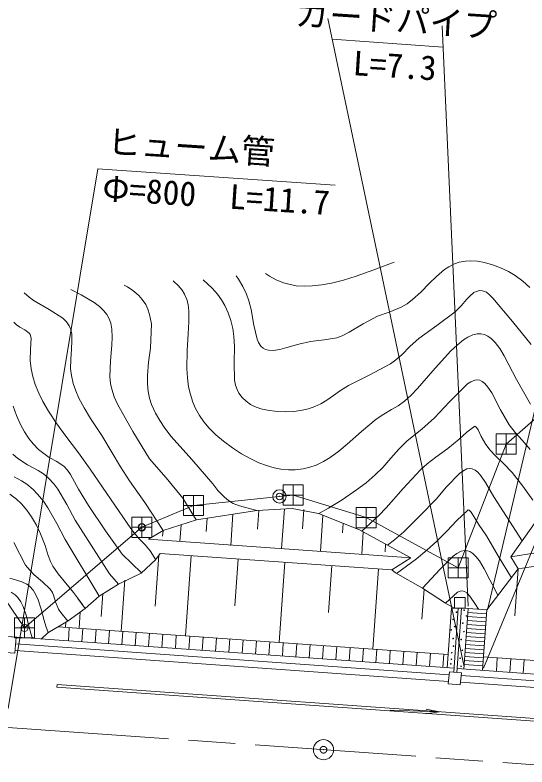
# Model space of a CAD drawing. Units: millimetres, scale not verified. Extents: x 40036 to 680617, y 20018 to 380345.
# Drawn here: x 342721 to 380935, y 296054 to 352203 of the extents above; entities that cross this region are included whole.
import ezdxf
from ezdxf.enums import TextEntityAlignment as Align

# ---------------------------------------------------------------- set-up
doc = ezdxf.new("R2010")
doc.units = ezdxf.units.MM
doc.header["$LTSCALE"] = 1000.91
doc.header["$PDMODE"] = 32
doc.header["$PDSIZE"] = 500
doc.linetypes.add('CHAIN', pattern=[18.5, 12, -1.5, 3.5, -1.5])
for name, color, linetype, lineweight in [('M-BGD', 7, 'Continuous', 13), ('M-BMK', 2, 'CHAIN', 13), ('M-BMK-ROW', 30, 'Continuous', 13), ('M-STR-HTXT', 7, 'Continuous', 13)]:
    doc.layers.add(name, color=color, linetype=linetype, lineweight=lineweight)
doc.styles.add('ＭＳ ゴシック', font='')
doc.styles.get('ＭＳ ゴシック').set_extended_font_data('MS Gothic')

# ---------------------------------------------------------------- blocks, each defined once
blk = doc.blocks.new('ﾌﾟﾛｯﾄﾏｰｸ-11')
at = {"color": 30, "linetype": 'Continuous', "lineweight": 13}
for p, q in [((0, 0.5), (0, -0.5)), ((-0.5, 0), (0.5, 0))]:
    blk.add_line(p, q, dxfattribs=at)
blk.add_lwpolyline([(0.5, 0.5), (-0.5, 0.5), (-0.5, -0.5), (0.5, -0.5)], close=True, dxfattribs=at)
blk = doc.blocks.new('ﾌﾟﾛｯﾄﾏｰｸ-03_2')
at = {"color": 30, "linetype": 'Continuous', "lineweight": 13}
blk.add_circle((0, 0), 0.5, dxfattribs=at)
at = {"color": 30}
blk.add_point((0, 0), dxfattribs=at)
blk = doc.blocks.new('ﾌﾟﾛｯﾄﾏｰｸ-03')
at = {"color": 2, "linetype": 'Continuous', "lineweight": 13}
blk.add_circle((0, 0), 0.5, dxfattribs=at)
at = {"color": 2}
blk.add_point((0, 0), dxfattribs=at)

msp = doc.modelspace()

# ---------------------------------------------------------------- linework, layer by layer
at = {"layer": 'M-BGD'}
for p, q in [((369514, 333167), (371014, 333756)), ((371014, 333756), (370890, 333697)), ((375106, 333409), (375528, 333625)), ((375528, 333625), (375877, 333746)), ((375877, 333746), (376348, 333834)), ((376348, 333834), (376740, 333854)), ((376740, 333854), (377244, 333823)), ((377244, 333823), (377756, 333735)), ((377756, 333735), (378370, 333562)), ((378370, 333562), (378971, 333328)), ((368186, 332699), (369514, 333167)), ((374179, 332678), (374786, 333193)), ((374786, 333193), (375106, 333409)), ((378971, 333328), (379547, 333044)), ((379547, 333044), (380047, 332747)), ((356775, 332429), (357437, 331814)), ((359225, 332734), (359407, 332479)), ((359407, 332479), (359719, 331944)), ((361407, 332914), (361716, 332706)), ((361716, 332706), (362222, 332432)), ((362222, 332432), (362749, 332214)), ((366333, 332182), (367241, 332408)), ((367241, 332408), (368186, 332699)), ((373668, 332171), (374179, 332678)), ((380047, 332747), (380622, 332330)), ((350874, 332044), (351111, 331911)), ((351111, 331911), (351521, 331628)), ((354514, 332345), (354566, 332307)), ((354566, 332307), (354904, 331995)), ((354904, 331995), (355190, 331653)), ((359719, 331944), (359987, 331369)), ((362749, 332214), (363151, 332095)), ((363151, 332095), (363718, 331993)), ((363718, 331993), (364306, 331954)), ((364306, 331954), (364907, 331971)), ((364907, 331971), (365619, 332050)), ((365619, 332050), (366333, 332182)), ((373010, 331503), (373668, 332171)), ((380622, 332330), (381152, 331868)), ((343390, 331465), (343765, 331129)), ((346887, 331715), (347653, 331310)), ((347653, 331310), (348631, 330732)), ((351521, 331628), (351959, 331251)), ((355190, 331653), (355377, 331356)), ((355377, 331356), (355551, 330950)), ((357437, 331814), (357831, 331369)), ((357831, 331369), (358137, 330942)), ((359987, 331369), (360174, 330858)), ((372396, 330951), (373010, 331503)), ((376672, 331222), (376979, 331481)), ((376979, 331481), (377150, 331568)), ((377150, 331568), (377424, 331623)), ((377424, 331623), (377628, 331608)), ((377628, 331608), (377909, 331508)), ((377909, 331508), (378142, 331322)), ((378142, 331322), (378380, 331049)), ((343765, 331129), (344145, 330857)), ((344145, 330857), (345273, 330220)), ((348631, 330732), (349017, 330442)), ((351959, 331251), (352211, 330972)), ((352211, 330972), (352474, 330587)), ((355551, 330950), (355645, 330577)), ((358137, 330942), (358385, 330515)), ((360174, 330858), (360351, 330203)), ((371984, 330650), (372396, 330951)), ((376036, 330497), (376459, 330983)), ((376459, 330983), (376672, 331222)), ((378380, 331049), (379857, 329326)), ((345273, 330220), (346300, 329558)), ((349017, 330442), (349348, 330126)), ((352474, 330587), (352638, 330247)), ((352638, 330247), (352767, 329847)), ((355645, 330577), (355698, 330100)), ((358385, 330515), (358633, 329973)), ((360351, 330203), (360552, 329047)), ((370647, 330015), (371550, 330395)), ((371550, 330395), (371984, 330650)), ((375579, 330052), (376036, 330497)), ((349348, 330126), (349567, 329849)), ((349567, 329849), (349751, 329516)), ((352767, 329847), (352917, 329133)), ((355698, 330100), (355693, 329283)), ((358633, 329973), (358828, 329402)), ((368713, 329138), (369776, 329709)), ((369776, 329709), (370647, 330015)), ((374219, 329016), (375579, 330052)), ((342619, 329271), (342835, 329067)), ((342835, 329067), (343083, 328904)), ((346300, 329558), (346561, 329298)), ((346561, 329298), (346760, 329006)), ((349751, 329516), (349865, 329184)), ((349865, 329184), (349948, 328737)), ((352917, 329133), (352841, 327325)), ((355693, 329283), (355634, 328387)), ((358828, 329402), (358972, 328806)), ((360552, 329047), (360789, 328009)), ((367675, 328515), (368713, 329138)), ((379857, 329326), (381254, 327609)), ((343083, 328904), (343456, 328696)), ((343456, 328696), (343764, 328458)), ((346760, 329006), (346876, 328722)), ((346876, 328722), (346949, 328362)), ((349948, 328737), (349976, 328159)), ((358972, 328806), (359066, 328192)), ((367141, 328251), (367675, 328515)), ((372871, 328058), (374219, 329016)), ((343764, 328458), (343845, 328344)), ((343845, 328344), (343919, 328081)), ((343919, 328081), (343864, 327239)), ((346949, 328362), (346972, 327874)), ((349976, 328159), (349951, 327548)), ((355634, 328387), (355568, 327144)), ((359066, 328192), (359115, 327456)), ((360789, 328009), (360894, 327756)), ((364786, 327819), (365798, 327938)), ((365798, 327938), (366743, 328106)), ((366743, 328106), (367141, 328251)), ((372220, 327477), (372871, 328058)), ((375715, 327559), (376201, 327938)), ((376201, 327938), (376519, 328137)), ((376519, 328137), (376907, 328315)), ((376907, 328315), (377207, 328392)), ((377207, 328392), (377492, 328403)), ((377492, 328403), (377761, 328346)), ((377761, 328346), (378019, 328224)), ((378019, 328224), (378267, 328043)), ((378267, 328043), (378565, 327743)), ((346972, 327874), (346938, 327250)), ((349951, 327548), (349849, 326380)), ((359115, 327456), (359079, 326257)), ((360894, 327756), (361070, 327479)), ((361070, 327479), (361237, 327324)), ((362476, 327236), (363009, 327368)), ((363009, 327368), (363903, 327626)), ((363903, 327626), (364786, 327819)), ((371589, 326832), (372220, 327477)), ((375227, 327107), (375715, 327559)), ((378565, 327743), (378909, 327291)), ((343864, 327239), (343860, 326398)), ((346938, 327250), (346877, 326498)), ((352841, 327325), (352690, 326293)), ((355568, 327144), (355550, 325817)), ((361237, 327324), (361410, 327232)), ((361410, 327232), (361638, 327175)), ((361638, 327175), (361985, 327165)), ((361985, 327165), (362476, 327236)), ((371141, 326449), (371589, 326832)), ((373898, 325639), (375227, 327107)), ((378909, 327291), (379242, 326759)), ((343860, 326398), (343928, 325790)), ((346877, 326498), (346872, 325791)), ((349849, 326380), (349805, 325208)), ((352690, 326293), (352599, 325274)), ((359079, 326257), (359096, 324944)), ((370737, 326165), (371141, 326449)), ((379242, 326759), (380163, 324999)), ((343928, 325790), (344053, 325199)), ((346872, 325791), (346934, 325287)), ((355550, 325817), (355590, 325117)), ((369153, 325313), (370737, 326165)), ((344053, 325199), (344228, 324625)), ((346934, 325287), (347067, 324701)), ((349805, 325208), (349845, 324692)), ((352599, 325274), (352598, 324673)), ((355590, 325117), (355681, 324431)), ((367613, 324545), (369153, 325313)), ((372773, 324320), (373898, 325639)), ((344228, 324625), (344487, 323974)), ((347067, 324701), (347257, 324134)), ((349845, 324692), (349937, 324257)), ((352598, 324673), (352652, 324084)), ((359096, 324944), (359177, 324563)), ((359177, 324563), (359297, 324239)), ((367011, 324177), (367613, 324545)), ((375153, 323321), (376503, 324668)), ((376503, 324668), (376739, 324819)), ((376739, 324819), (377041, 324942)), ((377041, 324942), (377204, 324963)), ((377204, 324963), (377408, 324933)), ((377408, 324933), (377602, 324840)), ((377602, 324840), (377788, 324691)), ((377788, 324691), (378024, 324421)), ((380163, 324999), (381193, 323149)), ((347257, 324134), (347495, 323583)), ((349937, 324257), (350121, 323689)), ((352652, 324084), (352750, 323603)), ((355681, 324431), (355807, 323858)), ((359297, 324239), (359438, 323977)), ((366486, 323796), (367011, 324177)), ((372298, 323820), (372773, 324320)), ((378024, 324421), (378306, 323989)), ((378306, 323989), (378961, 322727)), ((344487, 323974), (344799, 323340)), ((347495, 323583), (347871, 322868)), ((350121, 323689), (350361, 323140)), ((352750, 323603), (352910, 323113)), ((355807, 323858), (355988, 323299)), ((359438, 323977), (359680, 323653)), ((359680, 323653), (359974, 323366)), ((365558, 323173), (366003, 323440)), ((366003, 323440), (366486, 323796)), ((371795, 323368), (372298, 323820)), ((342576, 322985), (342832, 322289)), ((344799, 323340), (345207, 322634)), ((347871, 322868), (348349, 322083)), ((350361, 323140), (351521, 321104)), ((352910, 323113), (353208, 322478)), ((355988, 323299), (356197, 322818)), ((359974, 323366), (360307, 323125)), ((360307, 323125), (360594, 322972)), ((360594, 322972), (361064, 322802)), ((364627, 322808), (365103, 322968)), ((365103, 322968), (365558, 323173)), ((370835, 322736), (371326, 323024)), ((371326, 323024), (371795, 323368)), ((374044, 322132), (375153, 323321)), ((345207, 322634), (345837, 321689)), ((353208, 322478), (353520, 321928)), ((356197, 322818), (356484, 322309)), ((356484, 322309), (356826, 321823)), ((361064, 322802), (361559, 322692)), ((361559, 322692), (362281, 322602)), ((362281, 322602), (362904, 322578)), ((362904, 322578), (363524, 322606)), ((363524, 322606), (364033, 322673)), ((364033, 322673), (364627, 322808)), ((369672, 322015), (370257, 322410)), ((370257, 322410), (370835, 322736)), ((378961, 322727), (379612, 321597)), ((342832, 322289), (343132, 321624)), ((348349, 322083), (349197, 320797)), ((353520, 321928), (353895, 321351)), ((356826, 321823), (357215, 321362)), ((368572, 321107), (369672, 322015)), ((373082, 321285), (374044, 322132)), ((343132, 321624), (343428, 321086)), ((345837, 321689), (346515, 320765)), ((353895, 321351), (354377, 320721)), ((357215, 321362), (357721, 320854)), ((371997, 320419), (373082, 321285)), ((376448, 321063), (377054, 321511)), ((377054, 321511), (377179, 321407)), ((377179, 321407), (377292, 321223)), ((377292, 321223), (377521, 320739)), ((379612, 321597), (380060, 321031)), ((343428, 321086), (343762, 320582)), ((346515, 320765), (347457, 319522)), ((349197, 320797), (349983, 319503)), ((351521, 321104), (352762, 319051)), ((354377, 320721), (355907, 319020)), ((357721, 320854), (358274, 320379)), ((367507, 320150), (368572, 321107)), ((375886, 320520), (376448, 321063)), ((377521, 320739), (377874, 320137)), ((380060, 321031), (380583, 320456)), ((343762, 320582), (344072, 320194)), ((344072, 320194), (344484, 319768)), ((358274, 320379), (358952, 319878)), ((366887, 319630), (367507, 320150)), ((371366, 319781), (371997, 320419)), ((375024, 319834), (375886, 320520)), ((377874, 320137), (378190, 319719)), ((380583, 320456), (381174, 319749)), ((344484, 319768), (344862, 319452)), ((347457, 319522), (348325, 318294)), ((349983, 319503), (350594, 318472)), ((358952, 319878), (359628, 319443)), ((366244, 319160), (366887, 319630)), ((370769, 319104), (371366, 319781)), ((374128, 319188), (375024, 319834)), ((378190, 319719), (378586, 319289)), ((342919, 319084), (342552, 319412)), ((343653, 318620), (342919, 319084)), ((344862, 319452), (345274, 319174)), ((345274, 319174), (345798, 318889)), ((352762, 319051), (353998, 317633)), ((355907, 319020), (357482, 317184)), ((359628, 319443), (360263, 319085)), ((360263, 319085), (360914, 318776)), ((365737, 318855), (366244, 319160)), ((370171, 318425), (370769, 319104)), ((373497, 318696), (374128, 319188)), ((378586, 319289), (379193, 318717)), ((344452, 318194), (343653, 318620)), ((345798, 318889), (346359, 318511)), ((346359, 318511), (346628, 318226)), ((350594, 318472), (351275, 317432)), ((360914, 318776), (361483, 318559)), ((361483, 318559), (362062, 318393)), ((362062, 318393), (362550, 318299)), ((364241, 318324), (364728, 318435)), ((364728, 318435), (365205, 318602)), ((365205, 318602), (365737, 318855)), ((369609, 317861), (370171, 318425)), ((372984, 318231), (373497, 318696)), ((379193, 318717), (379826, 318036)), ((344837, 317945), (344452, 318194)), ((345213, 317630), (344837, 317945)), ((346628, 318226), (346861, 317903)), ((346861, 317903), (347470, 316795)), ((348325, 318294), (351092, 314266)), ((362550, 318299), (363143, 318246)), ((363143, 318246), (363641, 318253)), ((363641, 318253), (364241, 318324)), ((368932, 317277), (369609, 317861)), ((371692, 316839), (372984, 318231)), ((374935, 316961), (375895, 317969)), ((375895, 317969), (376136, 318149)), ((376136, 318149), (376451, 318306)), ((376451, 318306), (376679, 318346)), ((376679, 318346), (376845, 318325)), ((376845, 318325), (377057, 318228)), ((377057, 318228), (377261, 318063)), ((377261, 318063), (377521, 317760)), ((379826, 318036), (380624, 317017)), ((343196, 317431), (342657, 317716)), ((343609, 317161), (343196, 317431)), ((345612, 317196), (345213, 317630)), ((351275, 317432), (352417, 315795)), ((353998, 317633), (355247, 316121)), ((368218, 316736), (368932, 317277)), ((377521, 317760), (377832, 317289)), ((377832, 317289), (378455, 316226)), ((344062, 316783), (343609, 317161)), ((344405, 316431), (344062, 316783)), ((345910, 316797), (345612, 317196)), ((346584, 315658), (345910, 316797)), ((347470, 316795), (348200, 315579)), ((357482, 317184), (357867, 316703)), ((357867, 316703), (358348, 316194)), ((367131, 316008), (368218, 316736)), ((370437, 315401), (371692, 316839)), ((374148, 316063), (374935, 316961)), ((380624, 317017), (381380, 315967)), ((342830, 316058), (342343, 316432)), ((344840, 315891), (344405, 316431)), ((355247, 316121), (356245, 314513)), ((358348, 316194), (358651, 315948)), ((378455, 316226), (380577, 312938)), ((343198, 315706), (342830, 316058)), ((343597, 315242), (343198, 315706)), ((345179, 315393), (344840, 315891)), ((347213, 314475), (346584, 315658)), ((348200, 315579), (349484, 313684)), ((352417, 315795), (353787, 313712)), ((358651, 315948), (359012, 315736)), ((359012, 315736), (359470, 315561)), ((359470, 315561), (360779, 315204)), ((366111, 315385), (367131, 316008)), ((372948, 314798), (374148, 316063)), ((343952, 314738), (343597, 315242)), ((345838, 314239), (345179, 315393)), ((360811, 313805), (360910, 315212)), ((362615, 312362), (362825, 315325)), ((363415, 315360), (365377, 314976)), ((364179, 313842), (364281, 315280)), ((365392, 314973), (366111, 315385)), ((369882, 314821), (370437, 315401)), ((375674, 314441), (376541, 315257)), ((376541, 315257), (376633, 315227)), ((376633, 315227), (376765, 315089)), ((376765, 315089), (377326, 314181)), ((344315, 314113), (343952, 314738)), ((349780, 310474), (347213, 314475)), ((356985, 313644), (357056, 314639)), ((358818, 312601), (358984, 314933)), ((365377, 314976), (368439, 313755)), ((365519, 312156), (365709, 314843)), ((368609, 313661), (369882, 314821)), ((371740, 313604), (372948, 314798)), ((374985, 313694), (375674, 314441)), ((344626, 313458), (344315, 314113)), ((346455, 313044), (345838, 314239)), ((351092, 314266), (351496, 313692)), ((355025, 312901), (355114, 314142)), ((367166, 313545), (367216, 314243)), ((377326, 314181), (377918, 313322)), ((344959, 312591), (344626, 313458)), ((349484, 313684), (350726, 311940)), ((351496, 313692), (352001, 313075)), ((353738, 313291), (353767, 313701)), ((368439, 313755), (370517, 312605)), ((368601, 311938), (368719, 313600)), ((371057, 313015), (371740, 313604)), ((374205, 312911), (374985, 313694)), ((377918, 313322), (378805, 311776)), ((342626, 312827), (343506, 311134)), ((348974, 308867), (346455, 313044)), ((352001, 313075), (352423, 312648)), ((352686, 313067), (372273, 311677)), ((370517, 312605), (371057, 313015)), ((373461, 312236), (374205, 312911)), ((345192, 311845), (344959, 312591)), ((352423, 312648), (352804, 312183)), ((370345, 312110), (370386, 312678)), ((370517, 312605), (372273, 311677)), ((372685, 311600), (373461, 312236)), ((376036, 312166), (376289, 312218)), ((376289, 312218), (376490, 312200)), ((376490, 312200), (376667, 312137)), ((379725, 311736), (383267, 312302)), ((345356, 311409), (345192, 311845)), ((350726, 311940), (352151, 310543)), ((352804, 312183), (353221, 311532)), ((353191, 308058), (353461, 311867)), ((353212, 311524), (353558, 312001)), ((353558, 312001), (370853, 310775)), ((355448, 305847), (355873, 311837)), ((370853, 310775), (372273, 311677)), ((374463, 310830), (375426, 311792)), ((375426, 311792), (375704, 311998)), ((375704, 311998), (376036, 312166)), ((376667, 312137), (376894, 311990)), ((376894, 311990), (377114, 311779)), ((377114, 311779), (377382, 311436)), ((378805, 311776), (379780, 310189)), ((379725, 311736), (380277, 310837)), ((343506, 311134), (343813, 310741)), ((345542, 311059), (345356, 311409)), ((359120, 308095), (359368, 311589)), ((362437, 305351), (362862, 311341)), ((366109, 307599), (366357, 311094)), ((371194, 310499), (372685, 311600)), ((377382, 311436), (377751, 310838)), ((380277, 310837), (383196, 311304)), ((343813, 310741), (344139, 310413)), ((345940, 310481), (345542, 311059)), ((369426, 304855), (369851, 310846)), ((371124, 310538), (370853, 310775)), ((373126, 309409), (371124, 310538)), ((373149, 309396), (374463, 310830)), ((377751, 310838), (378173, 310034)), ((377947, 307798), (380277, 310837)), ((380029, 307343), (380277, 310837)), ((342344, 310154), (342831, 309998)), ((342831, 309998), (343219, 309874)), ((344139, 310413), (344781, 309884)), ((346391, 309928), (345940, 310481)), ((350450, 309713), (349780, 310474)), ((350643, 306188), (350913, 309994)), ((378173, 310034), (378510, 309371)), ((343219, 309874), (343594, 309697)), ((343594, 309697), (343819, 309528)), ((343819, 309528), (344073, 309248)), ((344781, 309884), (345352, 309320)), ((347088, 309078), (346391, 309928)), ((374856, 308283), (373126, 309409)), ((342737, 308909), (342423, 309119)), ((342934, 308709), (342737, 308909)), ((344073, 309248), (344280, 308916)), ((344280, 308916), (344449, 308544)), ((345352, 309320), (345510, 309076)), ((345510, 309076), (345622, 308804)), ((347747, 308193), (347088, 309078)), ((349144, 307287), (349263, 308972)), ((373098, 307103), (373255, 309325)), ((374850, 308287), (375738, 309104)), ((375738, 309104), (375937, 309190)), ((375937, 309190), (376094, 309207)), ((376094, 309207), (376277, 309160)), ((376277, 309160), (376452, 309045)), ((376452, 309045), (376677, 308803)), ((378766, 308866), (378510, 309371)), ((343152, 308393), (342934, 308709)), ((343329, 308031), (343152, 308393)), ((344449, 308544), (344680, 307832)), ((345622, 308804), (345739, 308394)), ((345739, 308394), (345967, 307839)), ((347418, 308635), (347956, 307884)), ((375504, 307912), (374856, 308283)), ((376677, 308803), (377087, 308192)), ((343568, 307322), (343329, 308031)), ((344680, 307832), (344893, 306992)), ((345967, 307839), (346130, 307583)), ((375306, 307915), (374990, 303457)), ((376549, 307897), (375306, 307915)), ((375808, 307908), (375468, 303123)), ((376048, 307904), (375708, 303104)), ((376549, 307897), (376228, 303369)), ((377947, 307798), (376549, 307897)), ((377087, 308192), (377322, 307842)), ((377947, 307798), (377626, 303270)), ((343734, 306677), (343568, 307322)), ((346130, 307583), (346664, 306952)), ((347504, 306410), (347589, 307618)), ((377905, 307199), (376507, 307298)), ((377926, 307498), (376528, 307597)), ((343926, 305934), (343734, 306677)), ((344893, 306992), (345009, 306564)), ((346481, 306483), (346507, 306860)), ((377862, 306600), (376464, 306699)), ((377883, 306899), (376486, 306998)), ((345198, 306104), (344681, 305607)), ((345009, 306564), (345198, 306104)), ((375061, 304456), (345931, 306522)), ((346702, 305464), (346773, 306462)), ((347700, 305393), (347771, 306392)), ((348699, 305322), (348770, 306321)), ((349697, 305251), (349768, 306250)), ((350696, 305181), (350766, 306179)), ((351694, 305110), (351765, 306108)), ((352692, 305039), (352763, 306037)), ((377820, 306001), (376422, 306100)), ((377841, 306300), (376443, 306399)), ((375489, 303422), (341408, 305840)), ((344021, 305654), (343926, 305934)), ((353691, 304968), (353762, 305967)), ((354689, 304897), (354760, 305896)), ((355688, 304826), (355758, 305825)), ((356686, 304756), (356757, 305754)), ((357684, 304685), (357755, 305683)), ((358683, 304614), (358754, 305612)), ((359681, 304543), (359752, 305542)), ((360680, 304472), (360750, 305471)), ((377777, 305402), (376379, 305501)), ((377798, 305701), (376401, 305800)), ((375122, 302946), (342769, 305241)), ((361678, 304401), (361749, 305400)), ((362676, 304331), (362747, 305329)), ((363675, 304260), (363746, 305258)), ((364673, 304189), (364744, 305187)), ((365672, 304118), (365742, 305117)), ((366670, 304047), (366741, 305046)), ((367668, 303976), (367739, 304975)), ((368667, 303906), (368738, 304904)), ((377735, 304802), (376337, 304902)), ((377756, 305102), (376358, 305201)), ((375079, 302447), (342732, 304742)), ((369665, 303835), (369736, 304833)), ((370664, 303764), (370734, 304762)), ((371662, 303693), (371733, 304692)), ((372660, 303622), (372731, 304621)), ((373659, 303551), (373730, 304550)), ((374657, 303481), (374728, 304479)), ((377713, 304503), (376316, 304602)), ((377671, 303904), (376273, 304003)), ((377692, 304203), (376294, 304303)), ((382672, 303916), (377697, 304269)), ((378651, 303197), (378722, 304196)), ((379649, 303126), (379720, 304125)), ((380648, 303056), (380718, 304054)), ((443703, 298582), (375729, 303405)), ((377650, 303604), (376252, 303704)), ((443667, 298083), (376021, 302882)), ((345836, 302013), (345855, 302213)), ((443469, 295288), (345855, 302213)), ((443632, 297584), (375977, 302384)), ((443455, 295088), (345836, 302013))]:
    msp.add_line(p, q, dxfattribs=at)
for points in [[(388568, 320355), (383616, 317224), (379725, 311736)], [(352686, 313067), (353770, 313702), (356264, 314519), (360762, 315203), (363415, 315360)], [(344681, 305607), (345167, 306075), (346694, 306970), (347956, 307884), (349007, 308812), (350450, 309713), (352139, 310537), (353212, 311524), (353224, 311527)]]:
    msp.add_lwpolyline(points, dxfattribs=at)
for points in [[(376315, 307900), (375515, 307912), (375527, 308713), (376327, 308701)], [(342717, 304540), (341320, 304642), (341408, 305840), (342805, 305737)], [(375062, 302256), (375959, 302177), (376038, 303074), (375141, 303153)]]:
    msp.add_lwpolyline(points, close=True, dxfattribs=at)
for centre in [(376243, 307757), (375673, 307602), (376411, 307329), (375425, 307071), (376141, 306787), (375283, 306298), (375537, 306535), (376230, 306164), (375426, 305652), (376025, 305567), (375450, 305085), (375318, 304584), (376111, 304770), (375245, 303757), (375294, 304094), (375950, 304172), (376017, 303571)]:
    msp.add_circle(centre, 25, dxfattribs=at)
at = {"layer": 'M-BMK'}
msp.add_line((342187, 299011), (544892, 284630), dxfattribs=at)
at = {"layer": 'M-BMK-ROW'}
for p, q in [((379390, 320169), (392316, 331583)), ((375806, 310926), (379390, 320169)), ((356038, 315584), (362460, 316253)), ((363486, 316360), (362460, 316253)), ((368926, 314670), (363486, 316360)), ((352181, 313951), (356038, 315584)), ((375806, 310926), (368926, 314670)), ((343424, 306443), (352181, 313951)), ((343424, 306443), (341960, 308603))]:
    msp.add_line(p, q, dxfattribs=at)
at = {"layer": 'M-BMK-ROW', "color": 8}
for p, q in [((374398, 300161), (370721, 300294)), ((373392, 300030), (374398, 300161)), ((374398, 300161), (373404, 300364))]:
    msp.add_line(p, q, dxfattribs=at)
at = {"layer": 'M-BMK-ROW'}
for centre in [(352182, 313951), (343424, 306443)]:
    msp.add_circle(centre, 275, dxfattribs=at)
for p in [(362460, 316253), (352182, 313951)]:
    msp.add_point(p, dxfattribs=at)
at = {"layer": 'M-STR-HTXT'}
for p, q in [((376242, 303537), (366065, 351939)), ((376551, 308051), (374610, 351409)), ((366388, 350401), (374682, 349813)), ((378000, 307787), (388073, 350565)), ((377693, 303435), (396774, 349710)), ((342201, 300409), (348891, 340724)), ((348879, 340725), (366612, 339495))]:
    msp.add_line(p, q, dxfattribs=at)

# ---------------------------------------------------------------- block references
at = {"layer": 'M-BMK', "xscale": 1501.361, "yscale": 1501.361}
msp.add_blockref('ﾌﾟﾛｯﾄﾏｰｸ-03', (365746, 297342), dxfattribs=at)
at = {"layer": 'M-BMK-ROW'}
for name, p, xscale, yscale in [('ﾌﾟﾛｯﾄﾏｰｸ-11', (379390, 320169), 1501.361, 1501.361), ('ﾌﾟﾛｯﾄﾏｰｸ-03_2', (362460, 316253), 1000.907, 1000.907), ('ﾌﾟﾛｯﾄﾏｰｸ-11', (363486, 316360), 1501.361, 1501.361), ('ﾌﾟﾛｯﾄﾏｰｸ-11', (356038, 315584), 1501.361, 1501.361), ('ﾌﾟﾛｯﾄﾏｰｸ-11', (368926, 314670), 1501.361, 1501.361), ('ﾌﾟﾛｯﾄﾏｰｸ-11', (352182, 313951), 1501.361, 1501.361), ('ﾌﾟﾛｯﾄﾏｰｸ-11', (375806, 310926), 1501.361, 1501.361), ('ﾌﾟﾛｯﾄﾏｰｸ-11', (343424, 306443), 1501.361, 1501.361)]:
    msp.add_blockref(name, p, dxfattribs=dict(at, xscale=xscale, yscale=yscale))

# ---------------------------------------------------------------- texts
at = {"layer": 'M-STR-HTXT', "style": 'ＭＳ ゴシック'}
for s, p in [('ガードパイプ', (378576, 349927)), ('L=7.3', (374091, 346766)), ('ヒューム管', (362016, 340489)), ('Φ=800\u3000L=11.7', (366116, 336717))]:
    msp.add_text(s, height=1835, rotation=356.287, dxfattribs=at).set_placement(p, align=Align.BOTTOM_RIGHT)

doc.saveas('drawing.dxf')
